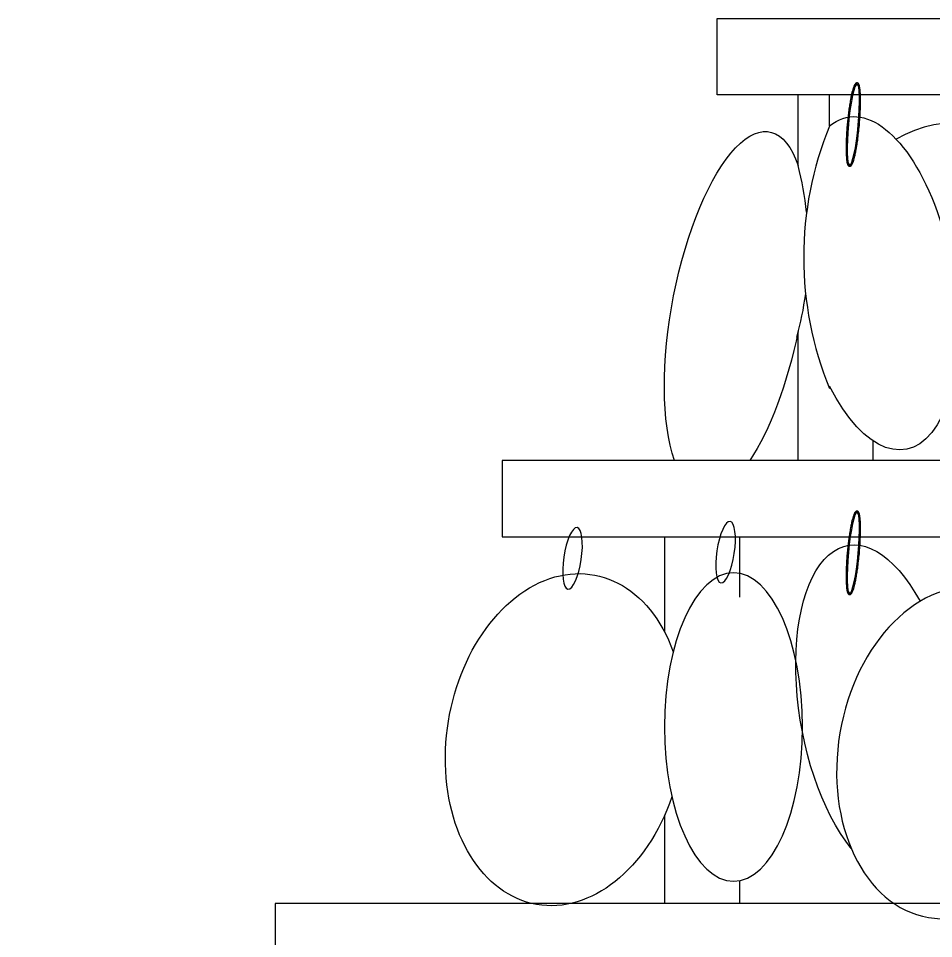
# Model space of a CAD drawing. Header units: millimetres. Extents: x 4532 to 35436, y 20123 to 38427.
# Drawn here: x 16121.6 to 16227, y 36155.4 to 36261.4 of the extents above; entities that cross this region are included whole.
import ezdxf

# ---------------------------------------------------------------- set-up
doc = ezdxf.new("R2010")
doc.units = ezdxf.units.MM
doc.set_wipeout_variables(frame=1)

# ---------------------------------------------------------------- blocks, each defined once
blk = doc.blocks.new('A$C7CFE5BBD')
blk.add_wipeout([(4182.75, 0), (4167.75, 0), (4167.5, 73.85), (4166.02, 109.66), (4163.43, 148.37), (4158.67, 197.09), (4151.83, 248.52), (4145.31, 287.94), (4138.93, 321.18), (4132.75, 350), (3642.75, 350), (3638.8, 331.9), (3633.75, 307.01), (3626.15, 264.31), (3620.03, 222.89), (3614.58, 176.07), (3609.69, 113.46), (3607.78, 65.31), (3607.44, 43.81), (3607.75, 0), (3592.75, 0), (3592.75, 375), (3612.75, 375), (3612.75, 400), (3763.04, 400), (3763.04, 411.85), (3795.15, 411.85), (3795.15, 475.98), (3793.16, 480.76), (3792.62, 484.48), (3793.29, 491.55), (3794.59, 495.48), (3795.15, 496.71), (3795.15, 503.55), (3792.08, 505.74), (3788.49, 511.21), (3786.88, 515.81), (3786.7, 523.52), (3790.6, 532.36), (3795.15, 535.84), (3795.15, 538.92), (3786.54, 544.4), (3785.32, 540.42), (3785.1, 537.06), (3784.09, 538.02), (3781.8, 540.64), (3779.16, 536.45), (3776.17, 533.99), (3772.16, 532.83), (3768.87, 533.37), (3764.86, 536), (3762.07, 539.81), (3759.91, 545.83), (3759.39, 552.1), (3760.04, 556.79), (3761.9, 561.77), (3766.75, 567.05), (3770.84, 568.29), (3770.87, 571.24), (3766.83, 572.07), (3763.14, 574.68), (3761.24, 577.58), (3760.49, 580.06), (3760.36, 582.51), (3761.7, 587.05), (3758.63, 586.42), (3756.49, 587.18), (3754.81, 588.93), (3753.33, 585.29), (3751.69, 582.99), (3749.67, 581.57), (3746.96, 581.51), (3744.31, 583.47), (3741.81, 588), (3740.42, 593.6), (3740.11, 601.02), (3741.74, 606.23), (3744.02, 613.3), (3741.35, 615.42), (3737.99, 612.17), (3734.37, 611.14), (3733.72, 610.16), (3730.37, 609.99), (3726.67, 611.4), (3723.55, 614.65), (3721.44, 619.94), (3720.98, 623.85), (3722.15, 631.94), (3725.26, 638.29), (3726, 639.28), (3724.94, 641.39), (3723.94, 649.05), (3724.39, 655.32), (3725.35, 660.4), (3727.73, 667.45), (3729.51, 670.59), (3730.89, 672.15), (3732.75, 673.13), (3732.75, 673.45), (3728.42, 674.73), (3726.1, 676.63), (3723.72, 680.18), (3722.22, 684.75), (3721.83, 689.99), (3722.52, 694.71), (3724.22, 699.21), (3726.16, 702.17), (3729.23, 704.94), (3732.25, 706.23), (3734.88, 706.44), (3737.76, 705.67), (3739.49, 704.57), (3742.59, 708.27), (3747.6, 711.15), (3744.03, 711.19), (3740.97, 713.27), (3738.63, 717.93), (3737.97, 721.38), (3737.94, 727.46), (3739.01, 733.78), (3739.83, 736.62), (3740.64, 738.92), (3743.71, 745.18), (3746.98, 749.62), (3752.35, 753.69), (3754.54, 754.32), (3754.54, 759.2), (3750.27, 759.2), (3750.27, 768), (3779.92, 768), (3777.95, 768.67), (3774.61, 771.1), (3771.7, 775.5), (3770.25, 780.29), (3769.87, 784.74), (3771.47, 793.8), (3774.07, 798.99), (3777.44, 802.82), (3781.41, 805.25), (3783.4, 805.82), (3783.4, 810.23), (3776.41, 810.23), (3776.41, 819.02), (3796.29, 819.02), (3795.51, 822.17), (3795.12, 827.42), (3795.56, 834.22), (3796.29, 838.57), (3798.03, 845.08), (3800.5, 850.95), (3802.56, 854.16), (3804.38, 855.98), (3806.58, 856.9), (3807.72, 861.12), (3801.21, 861.12), (3801.21, 869.91), (3963.48, 869.91), (3963.48, 861.12), (3962.71, 854.62), (3963.86, 854.39), (3964.9, 854.02), (3965.98, 853.46), (3967.77, 852.13), (3969.34, 850.47), (3971.79, 846.56), (3973.22, 842.8), (3974.11, 833.04), (3972.64, 827.46), (3969.41, 823.3), (3969.41, 819.02), (3990.61, 819.02), (3990.61, 810.23), (3992.27, 803.82), (3994.48, 797.78), (3996.24, 788.21), (3996.72, 779.68), (3995.38, 768), (4025.34, 768), (4025.34, 759.2), (4024.37, 749.23), (4028.21, 746.7), (4030.55, 741.62), (4031.68, 733.93), (4031.37, 726.75), (4030.36, 721.18), (4028.17, 714.75), (4023.97, 708.5), (4026.26, 706.69), (4029.04, 707.44), (4033.59, 707.11), (4038.93, 704.34), (4042.26, 700.85), (4046.22, 691.5), (4046.51, 686.5), (4045.09, 680.34), (4042.02, 675.83), (4044.86, 671.36), (4046.52, 664.19), (4046.28, 658.55), (4043.72, 650.63), (4040.39, 646.02), (4034.28, 642.45), (4031.82, 642.23), (4031.69, 640.18), (4033.21, 637.99), (4033.84, 635.93), (4034.41, 631.33), (4034.24, 625.74), (4033.43, 620.24), (4031.89, 614.47), (4029.81, 609.69), (4027.31, 606.47), (4027.35, 603.72), (4026.35, 597.44), (4021.87, 588.91), (4012.97, 584.2), (4011.47, 583.66), (4011.3, 581.58), (4008.53, 574.48), (4003.24, 569.48), (3995.62, 567.16), (3999.24, 563.22), (4002.01, 556.88), (4002.42, 550.88), (3999.97, 543.14), (3994.61, 537.23), (3985.58, 533.88), (3978.28, 532.93), (3974.2, 536.55), (3971.83, 530.78), (3969.54, 528.06), (3969.54, 411.85), (3999.97, 411.85), (3999.97, 400), (4162.75, 400), (4162.75, 375), (4182.75, 375)])
for points in [[(3963.48, 861.12), (3801.21, 861.12), (3801.21, 869.91), (3963.48, 869.91)], [(3990.61, 819.02), (3776.41, 819.02), (3776.41, 810.23), (3990.61, 810.23)], [(4025.34, 768), (3750.27, 768), (3750.27, 759.2), (4025.34, 759.2)]]:
    blk.add_lwpolyline(points, close=True)
for points in [[(3810.51, 852.97), (3810.51, 861.12)], [(3814.15, 857.53), (3814.15, 861.12)], [(3810.51, 819.02), (3810.51, 833.88)], [(3819.15, 819.02), (3819.15, 821.27)], [(3795.15, 799.24), (3795.15, 810.23), (3810.51, 810.23)], [(3803.8, 803.29), (3803.8, 810.23), (3819.15, 810.23)], [(3795.15, 768), (3795.15, 778.2)], [(3803.8, 768), (3803.8, 770.65)]]:
    blk.add_lwpolyline(points)
for centre, radius, start, end in [((3850.93, 842.41), 39.77, 157.6563, 202.3437), ((3828.64, 844.56), 13.32, 41.8608, 120.7781), ((3773.64, 843.35), 38.1, 6.4022, 14.6282), ((3773.64, 843.35), 38.1, 344.5575, 352.2112)]:
    blk.add_arc(centre, radius, start, end)
at = {"extrusion": (0, 0, -1)}
for centre, major_axis, ratio, start_param, end_param in [((3816.88, 857.69), (0.43, 4.68), 0.121323, -1.570796, 4.712389), ((3819.58, 839.42), (-3.32, 19.13), 0.455889, -0.257388, 4.126372), ((3803.37, 836.07), (3.85, 20.78), 0.351311, 3.688148, 6.84264), ((3803.37, 836.07), (3.85, 20.78), 0.351311, 1.611193, 2.464992), ((3816.88, 808.38), (0.43, 4.68), 0.121323, -1.570796, 4.712389), ((3802.16, 808.46), (0.53, 3.54), 0.283036, -1.570796, 4.712389), ((3784.53, 807.75), (0.53, 3.54), 0.283036, -1.570796, 4.712389), ((3819.58, 790.11), (-3.32, 19.13), 0.455889, 3.826888, 7.210254), ((3783.67, 786.87), (3.22, 18.98), 0.706719, 1.802596, 7.176607), ((3803.08, 788.33), (0, 17.75), 0.448371, -1.570796, 4.712389)]:
    blk.add_ellipse(centre, major_axis=major_axis, ratio=ratio, start_param=start_param, end_param=end_param, dxfattribs=at)
blk.add_ellipse((3828.75, 785.37), major_axis=(-3.22, -18.98), ratio=0.706719, dxfattribs=at)
for points in [[(3816.18, 857.75), (3816.19, 857.87), (3816.21, 857.99), (3816.24, 858.34), (3816.27, 858.58), (3816.32, 859.04), (3816.35, 859.27), (3816.41, 859.7), (3816.44, 859.92), (3816.51, 860.32), (3816.54, 860.52), (3816.61, 860.88), (3816.65, 861.06), (3816.71, 861.34), (3816.74, 861.46), (3816.8, 861.67), (3816.83, 861.77), (3816.88, 861.93), (3816.9, 861.99), (3816.94, 862.1), (3816.96, 862.15), (3817, 862.23), (3817.01, 862.25), (3817.04, 862.31), (3817.06, 862.33), (3817.08, 862.37), (3817.1, 862.38), (3817.12, 862.41), (3817.13, 862.42), (3817.16, 862.44), (3817.17, 862.45), (3817.19, 862.47), (3817.2, 862.47), (3817.23, 862.48), (3817.24, 862.49), (3817.26, 862.49), (3817.27, 862.49), (3817.3, 862.5), (3817.31, 862.5), (3817.34, 862.49), (3817.35, 862.49), (3817.37, 862.48), (3817.38, 862.48), (3817.4, 862.47), (3817.41, 862.46), (3817.43, 862.45), (3817.44, 862.44), (3817.45, 862.42), (3817.46, 862.42), (3817.48, 862.4), (3817.49, 862.38), (3817.5, 862.36), (3817.51, 862.34), (3817.53, 862.31), (3817.53, 862.3), (3817.55, 862.27), (3817.55, 862.25), (3817.57, 862.2), (3817.58, 862.16), (3817.6, 862.07), (3817.61, 862.02), (3817.63, 861.92), (3817.64, 861.87), (3817.65, 861.76), (3817.66, 861.7), (3817.68, 861.53), (3817.69, 861.42), (3817.7, 861.19), (3817.7, 861.06), (3817.71, 860.8), (3817.71, 860.66), (3817.71, 860.37), (3817.71, 860.22), (3817.71, 859.9), (3817.7, 859.74), (3817.69, 859.4), (3817.68, 859.23), (3817.66, 858.79), (3817.64, 858.51), (3817.6, 857.94), (3817.58, 857.65), (3817.52, 857.08), (3817.49, 856.8), (3817.42, 856.25), (3817.39, 855.98), (3817.32, 855.51), (3817.29, 855.31), (3817.22, 854.92), (3817.19, 854.73), (3817.12, 854.39), (3817.08, 854.22), (3817.02, 853.96), (3816.99, 853.85), (3816.94, 853.64), (3816.91, 853.55), (3816.86, 853.41), (3816.84, 853.35), (3816.8, 853.25), (3816.78, 853.2), (3816.74, 853.13), (3816.73, 853.11), (3816.7, 853.06), (3816.69, 853.04), (3816.66, 853), (3816.65, 852.99), (3816.63, 852.96), (3816.62, 852.95), (3816.59, 852.93), (3816.58, 852.92), (3816.56, 852.91), (3816.55, 852.9), (3816.52, 852.89), (3816.51, 852.89), (3816.49, 852.89), (3816.47, 852.89), (3816.45, 852.88), (3816.44, 852.89), (3816.41, 852.89), (3816.4, 852.89), (3816.38, 852.9), (3816.37, 852.91), (3816.35, 852.92), (3816.34, 852.92), (3816.32, 852.94), (3816.31, 852.94), (3816.3, 852.96), (3816.29, 852.97), (3816.28, 852.99), (3816.27, 853), (3816.25, 853.03), (3816.24, 853.04), (3816.23, 853.07), (3816.22, 853.09), (3816.21, 853.12), (3816.2, 853.14), (3816.18, 853.19), (3816.17, 853.23), (3816.15, 853.32), (3816.14, 853.37), (3816.12, 853.47), (3816.11, 853.53), (3816.1, 853.65), (3816.09, 853.71), (3816.08, 853.88), (3816.07, 853.99), (3816.05, 854.23), (3816.05, 854.36), (3816.04, 854.62), (3816.04, 854.77), (3816.04, 855.06), (3816.04, 855.22), (3816.05, 855.54), (3816.05, 855.7), (3816.07, 856.04), (3816.07, 856.22), (3816.1, 856.67), (3816.12, 856.96), (3816.15, 857.42), (3816.17, 857.58), (3816.18, 857.75)], [(3816.18, 808.44), (3816.19, 808.56), (3816.21, 808.68), (3816.24, 809.04), (3816.27, 809.27), (3816.32, 809.73), (3816.35, 809.96), (3816.41, 810.39), (3816.44, 810.61), (3816.51, 811.01), (3816.54, 811.21), (3816.61, 811.57), (3816.65, 811.75), (3816.71, 812.03), (3816.74, 812.15), (3816.8, 812.36), (3816.83, 812.46), (3816.88, 812.62), (3816.9, 812.68), (3816.94, 812.79), (3816.96, 812.84), (3817, 812.92), (3817.01, 812.95), (3817.04, 813), (3817.06, 813.02), (3817.08, 813.06), (3817.1, 813.07), (3817.12, 813.1), (3817.13, 813.11), (3817.16, 813.13), (3817.17, 813.14), (3817.19, 813.16), (3817.2, 813.16), (3817.23, 813.17), (3817.24, 813.18), (3817.26, 813.18), (3817.27, 813.19), (3817.3, 813.19), (3817.31, 813.19), (3817.34, 813.18), (3817.35, 813.18), (3817.37, 813.17), (3817.38, 813.17), (3817.4, 813.16), (3817.41, 813.15), (3817.43, 813.14), (3817.44, 813.13), (3817.45, 813.12), (3817.46, 813.11), (3817.48, 813.09), (3817.49, 813.07), (3817.5, 813.05), (3817.51, 813.03), (3817.53, 813), (3817.53, 812.99), (3817.55, 812.96), (3817.55, 812.94), (3817.57, 812.89), (3817.58, 812.85), (3817.6, 812.76), (3817.61, 812.72), (3817.63, 812.62), (3817.64, 812.56), (3817.65, 812.45), (3817.66, 812.39), (3817.68, 812.22), (3817.69, 812.11), (3817.7, 811.88), (3817.7, 811.75), (3817.71, 811.49), (3817.71, 811.35), (3817.71, 811.06), (3817.71, 810.91), (3817.71, 810.59), (3817.7, 810.43), (3817.69, 810.1), (3817.68, 809.92), (3817.66, 809.48), (3817.64, 809.2), (3817.6, 808.63), (3817.58, 808.34), (3817.52, 807.78), (3817.49, 807.49), (3817.42, 806.94), (3817.39, 806.67), (3817.32, 806.2), (3817.29, 806), (3817.22, 805.61), (3817.19, 805.42), (3817.12, 805.08), (3817.08, 804.92), (3817.02, 804.65), (3816.99, 804.54), (3816.94, 804.34), (3816.91, 804.24), (3816.86, 804.1), (3816.84, 804.04), (3816.8, 803.94), (3816.78, 803.89), (3816.74, 803.82), (3816.73, 803.8), (3816.7, 803.75), (3816.69, 803.73), (3816.66, 803.69), (3816.65, 803.68), (3816.63, 803.65), (3816.62, 803.64), (3816.59, 803.62), (3816.58, 803.61), (3816.56, 803.6), (3816.55, 803.59), (3816.52, 803.59), (3816.51, 803.58), (3816.49, 803.58), (3816.47, 803.58), (3816.45, 803.58), (3816.44, 803.58), (3816.41, 803.58), (3816.4, 803.58), (3816.38, 803.59), (3816.37, 803.6), (3816.35, 803.61), (3816.34, 803.61), (3816.32, 803.63), (3816.31, 803.64), (3816.3, 803.65), (3816.29, 803.66), (3816.28, 803.68), (3816.27, 803.69), (3816.25, 803.72), (3816.24, 803.73), (3816.23, 803.76), (3816.22, 803.78), (3816.21, 803.81), (3816.2, 803.83), (3816.18, 803.88), (3816.17, 803.92), (3816.15, 804.01), (3816.14, 804.06), (3816.12, 804.16), (3816.11, 804.22), (3816.1, 804.34), (3816.09, 804.4), (3816.08, 804.57), (3816.07, 804.68), (3816.05, 804.92), (3816.05, 805.05), (3816.04, 805.32), (3816.04, 805.46), (3816.04, 805.75), (3816.04, 805.91), (3816.05, 806.23), (3816.05, 806.39), (3816.07, 806.73), (3816.07, 806.91), (3816.1, 807.36), (3816.12, 807.65), (3816.15, 808.11), (3816.17, 808.28), (3816.18, 808.44)]]:
    blk.add_open_spline(points, degree=3, knots=[-1.570796, -1.570796, -1.570796, -1.570796, -1.495099, -1.495099, -1.343704, -1.343704, -1.19231, -1.19231, -1.040915, -1.040915, -0.88952, -0.88952, -0.738126, -0.738126, -0.618974, -0.618974, -0.499822, -0.499822, -0.411512, -0.411512, -0.323203, -0.323203, -0.265242, -0.265242, -0.207281, -0.207281, -0.166186, -0.166186, -0.125092, -0.125092, -0.09503, -0.09503, -0.064967, -0.064967, -0.041627, -0.041627, -0.018286, -0.018286, 0.005054, 0.005054, 0.028395, 0.028395, 0.051735, 0.051735, 0.075076, 0.075076, 0.098416, 0.098416, 0.121757, 0.121757, 0.157718, 0.157718, 0.193678, 0.193678, 0.229639, 0.229639, 0.265599, 0.265599, 0.339886, 0.339886, 0.414172, 0.414172, 0.488459, 0.488459, 0.562745, 0.562745, 0.679161, 0.679161, 0.795576, 0.795576, 0.911992, 0.911992, 1.028407, 1.028407, 1.144823, 1.144823, 1.261238, 1.261238, 1.443505, 1.443505, 1.625772, 1.625772, 1.808039, 1.808039, 1.990306, 1.990306, 2.137921, 2.137921, 2.285536, 2.285536, 2.433152, 2.433152, 2.549478, 2.549478, 2.665804, 2.665804, 2.749974, 2.749974, 2.834145, 2.834145, 2.889631, 2.889631, 2.945117, 2.945117, 2.984779, 2.984779, 3.024441, 3.024441, 3.053412, 3.053412, 3.082383, 3.082383, 3.105371, 3.105371, 3.12836, 3.12836, 3.151349, 3.151349, 3.174338, 3.174338, 3.197327, 3.197327, 3.220316, 3.220316, 3.243305, 3.243305, 3.266294, 3.266294, 3.302738, 3.302738, 3.339183, 3.339183, 3.375628, 3.375628, 3.412073, 3.412073, 3.48752, 3.48752, 3.562968, 3.562968, 3.638416, 3.638416, 3.713864, 3.713864, 3.831367, 3.831367, 3.94887, 3.94887, 4.066373, 4.066373, 4.183876, 4.183876, 4.301379, 4.301379, 4.418883, 4.418883, 4.60422, 4.60422, 4.712389, 4.712389, 4.712389, 4.712389])

msp = doc.modelspace()

# ---------------------------------------------------------------- block references
msp.add_blockref('A$C7CFE5BBD', (12400.88, 35391.48))

doc.saveas('drawing.dxf')
